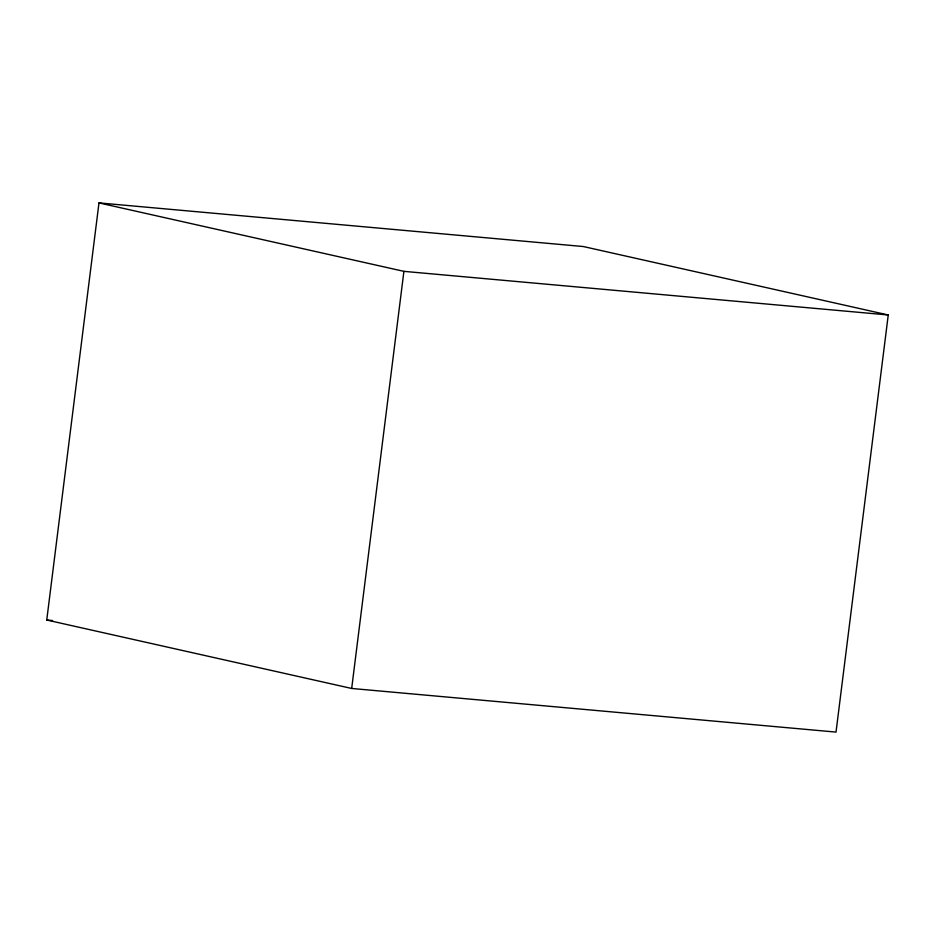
<?xml version="1.0" encoding="UTF-8"?>
<svg xmlns="http://www.w3.org/2000/svg" width="935" height="935" viewBox="0 0 935 935"><rect width="100%" height="100%" fill="white"/><g stroke="black" fill="none" stroke-linecap="round" stroke-linejoin="round"><path stroke-width="1.4" d="M46.75 620.022L98.981 202.907L583.323 246.536L888.25 314.978L836.019 732.093L351.677 688.464L46.75 620.022L52.57 620.548M351.677 688.464L403.908 271.349L98.981 202.907M403.908 271.349L888.25 314.978"/></g></svg>
